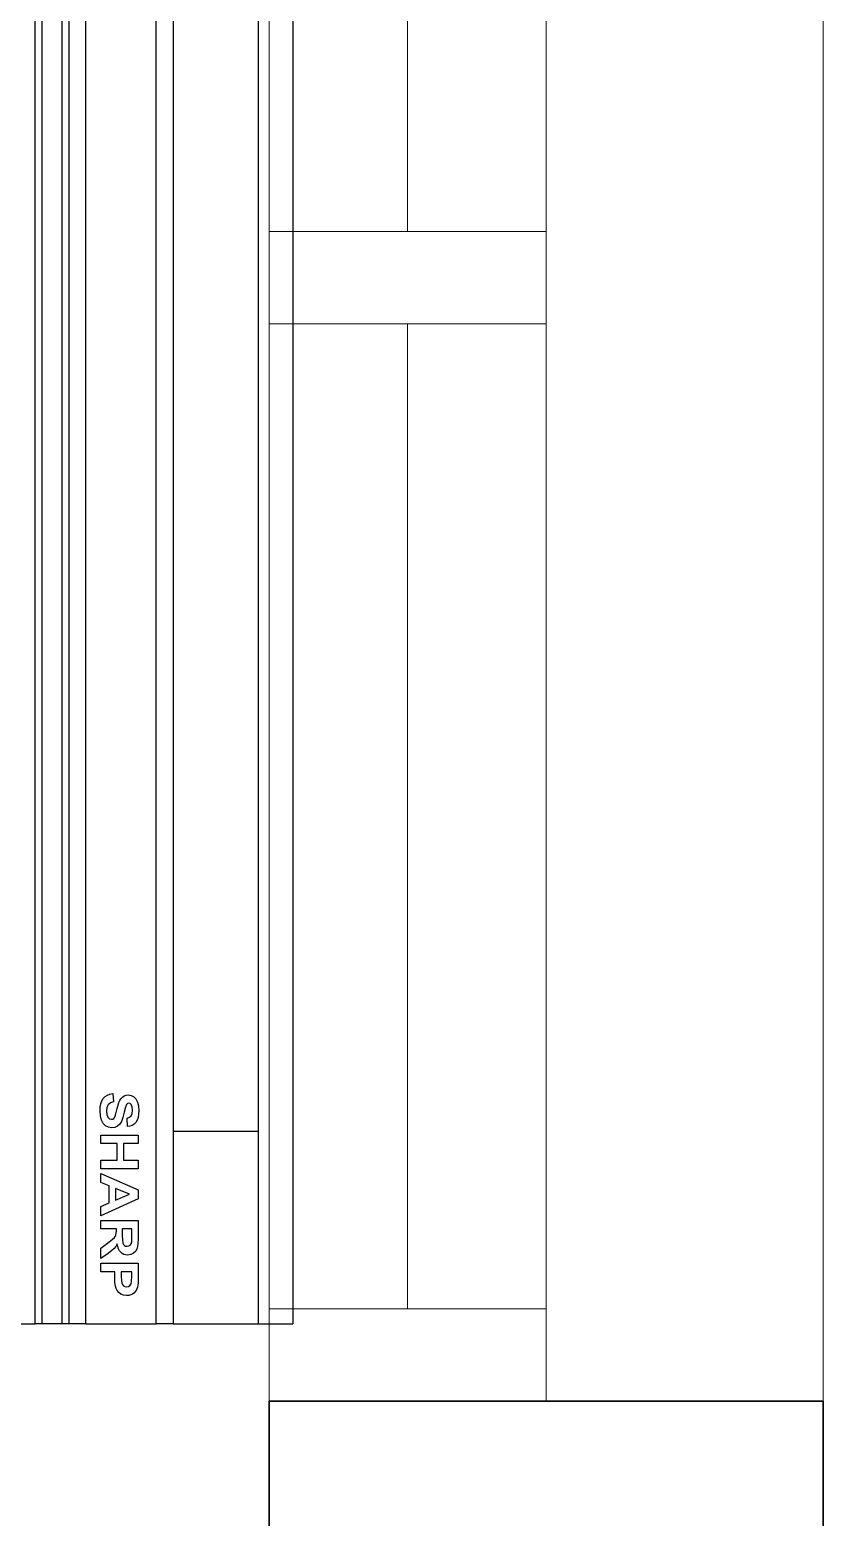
# Model space of a CAD drawing. Header units: inches. Extents: x -86493719 to 430035, y 21644 to 1519532.
# Drawn here: x 59430 to 59859, y 61903 to 62709 of the extents above; entities that cross this region are included whole.
import ezdxf

# ---------------------------------------------------------------- set-up
doc = ezdxf.new("R2010")
doc.units = ezdxf.units.IN
doc.header["$MEASUREMENT"] = 0
doc.layers.add('Edges', color=7, linetype='Continuous')
for name, color, linetype, lineweight in [('LW', 8, 'Continuous', 20), ('wall', 8, 'Continuous', 30), ('WIN', 8, 'Continuous', 18)]:
    doc.layers.add(name, color=color, linetype=linetype, lineweight=lineweight)

# ---------------------------------------------------------------- blocks, each defined once
blk = doc.blocks.new('1.0HP AIR CONDITION')
blk.add_line((305.03, 610.58), (305.03, 564.61))
at = {"layer": 'Edges'}
for p, q in [((-1478.9, 629.3), (409.01, 629.3)), ((409.01, 610.58), (409.01, 629.3)), ((-1478.9, 610.58), (409.01, 610.58)), ((409.01, 564.61), (409.01, 610.58)), ((-1478.9, 564.61), (409.01, 564.61)), ((409.01, 564.61), (409.01, 555.32)), ((409.01, 555.32), (-1478.9, 555.32)), ((409.01, 517.29), (409.01, 555.32)), ((285.15, 540.28), (285.4, 541.78)), ((285.28, 539.12), (285.15, 540.28)), ((285.4, 541.78), (286.14, 543.18)), ((286.14, 543.18), (287.35, 544.37)), ((287.35, 544.37), (289, 545.24)), ((289, 545.24), (291.06, 545.77)), ((289.76, 541.26), (289.57, 540.56)), ((289.57, 540.56), (289.74, 539.89)), ((289.74, 539.89), (290.26, 539.32)), ((290.31, 541.82), (289.76, 541.26)), ((291.67, 542.37), (290.31, 541.82)), ((291.06, 545.77), (293.51, 545.94)), ((293.46, 542.55), (291.67, 542.37)), ((295.17, 542.38), (293.46, 542.55)), ((293.51, 545.94), (295.54, 545.84)), ((296.4, 541.86), (295.17, 542.38)), ((295.54, 545.84), (297.29, 545.52)), ((297.2, 540.96), (296.4, 541.86)), ((297.67, 539.61), (297.2, 540.96)), ((297.29, 545.52), (298.78, 545)), ((302.3, 539.79), (297.67, 539.61)), ((298.78, 545), (300.01, 544.27)), ((300.01, 544.27), (300.97, 543.36)), ((300.97, 543.36), (301.67, 542.31)), ((301.67, 542.31), (302.11, 541.12)), ((302.11, 541.12), (302.3, 539.79)), ((306.86, 525.3), (306.86, 545.6)), ((306.86, 545.6), (311.49, 545.6)), ((311.49, 545.6), (311.49, 537.61)), ((320.56, 537.61), (320.56, 545.6)), ((320.56, 545.6), (325.18, 545.6)), ((325.18, 545.6), (325.18, 525.3)), ((327.64, 525.3), (336.56, 545.6)), ((338.95, 540.86), (335.86, 533.33)), ((336.56, 545.6), (341.46, 545.6)), ((342.11, 533.33), (338.95, 540.86)), ((341.46, 545.6), (350.63, 525.3)), ((353.1, 525.3), (353.1, 545.6)), ((353.1, 545.6), (362.84, 545.6)), ((361.34, 542.16), (357.73, 542.16)), ((357.73, 542.16), (357.73, 537.01)), ((364.72, 542.09), (361.34, 542.16)), ((362.84, 545.6), (366.01, 545.46)), ((365.71, 541.81), (364.72, 542.09)), ((366.46, 541.3), (365.71, 541.81)), ((366.01, 545.46), (368.18, 545.05)), ((366.92, 540.57), (366.46, 541.3)), ((367.08, 539.64), (366.92, 540.57)), ((366.96, 538.8), (367.08, 539.64)), ((368.18, 545.05), (369.68, 544.29)), ((369.68, 544.29), (370.84, 543.1)), ((370.84, 543.1), (371.59, 541.6)), ((371.59, 541.6), (371.84, 539.9)), ((371.84, 539.9), (371.75, 538.81)), ((376.21, 525.3), (376.21, 545.6)), ((376.21, 545.6), (383.63, 545.6)), ((380.83, 542.16), (380.83, 536.4)), ((383.07, 542.16), (380.83, 542.16)), ((386.4, 542.02), (383.07, 542.16)), ((383.63, 545.6), (387.12, 545.52)), ((387.43, 541.71), (386.4, 542.02)), ((387.12, 545.52), (389.13, 545.29)), ((388.26, 541.12), (387.43, 541.71)), ((388.81, 540.31), (388.26, 541.12)), ((388.99, 539.3), (388.81, 540.31)), ((389.13, 545.29), (390.94, 544.57)), ((390.94, 544.57), (392.43, 543.3)), ((392.43, 543.3), (393.01, 542.48)), ((393.01, 542.48), (393.43, 541.55)), ((393.43, 541.55), (393.68, 540.51)), ((393.68, 540.51), (393.76, 539.35)), ((284.32, 531.9), (288.82, 532.29)), ((284.66, 530.3), (284.32, 531.9)), ((285.68, 538.05), (285.28, 539.12)), ((286.34, 537.08), (285.68, 538.05)), ((287.26, 536.19), (286.34, 537.08)), ((288.15, 535.62), (287.26, 536.19)), ((289.31, 535.1), (288.15, 535.62)), ((288.82, 532.29), (289.44, 530.55)), ((292.48, 534.19), (289.31, 535.1)), ((290.26, 539.32), (291.76, 538.66)), ((291.76, 538.66), (294.51, 537.97)), ((296.18, 533.3), (292.48, 534.19)), ((294.51, 537.97), (297.45, 537.25)), ((297.19, 532.89), (296.18, 533.3)), ((297.85, 532.42), (297.19, 532.89)), ((297.45, 537.25), (299.51, 536.51)), ((298.21, 531.86), (297.85, 532.42)), ((298.33, 531.19), (298.21, 531.86)), ((299.51, 536.51), (300.95, 535.61)), ((300.95, 535.61), (302.04, 534.44)), ((302.04, 534.44), (302.72, 532.98)), ((302.72, 532.98), (302.95, 531.21)), ((311.49, 537.61), (320.56, 537.61)), ((320.56, 534.17), (311.49, 534.17)), ((311.49, 534.17), (311.49, 525.3)), ((320.56, 525.3), (320.56, 534.17)), ((335.86, 533.33), (342.11, 533.33)), ((357.73, 537.01), (361.15, 537.01)), ((358.67, 533.77), (357.73, 533.77)), ((357.73, 533.77), (357.73, 525.3)), ((360.05, 533.71), (358.67, 533.77)), ((361, 533.54), (360.05, 533.71)), ((361.71, 533.22), (361, 533.54)), ((361.15, 537.01), (363.86, 537.07)), ((362.39, 532.7), (361.71, 533.22)), ((364.83, 529.71), (362.39, 532.7)), ((363.86, 537.07), (365.31, 537.26)), ((365.31, 537.26), (366.05, 537.6)), ((367.21, 534.52), (365.79, 534.26)), ((365.79, 534.26), (367.16, 533.44)), ((366.05, 537.6), (366.61, 538.12)), ((366.61, 538.12), (366.96, 538.8)), ((367.16, 533.44), (368.27, 532.55)), ((368.44, 534.92), (367.21, 534.52)), ((368.27, 532.55), (369.42, 531.26)), ((369.48, 535.46), (368.44, 534.92)), ((370.33, 536.13), (369.48, 535.46)), ((370.99, 536.93), (370.33, 536.13)), ((371.47, 537.82), (370.99, 536.93)), ((371.75, 538.81), (371.47, 537.82)), ((380.83, 536.4), (383.37, 536.4)), ((383.85, 532.95), (380.83, 532.95)), ((380.83, 532.95), (380.83, 525.3)), ((383.37, 536.4), (385.65, 536.48)), ((386.62, 533.03), (383.85, 532.95)), ((385.65, 536.48), (387.02, 536.72)), ((388.65, 533.24), (386.62, 533.03)), ((387.02, 536.72), (387.85, 537.13)), ((387.85, 537.13), (388.47, 537.72)), ((388.47, 537.72), (388.86, 538.45)), ((389.86, 533.6), (388.65, 533.24)), ((388.86, 538.45), (388.99, 539.3)), ((391.05, 534.21), (389.86, 533.6)), ((392.13, 535.07), (391.05, 534.21)), ((392.99, 536.21), (392.13, 535.07)), ((393.57, 537.63), (392.99, 536.21)), ((393.76, 539.35), (393.57, 537.63)), ((285.24, 528.9), (284.66, 530.3)), ((286.05, 527.71), (285.24, 528.9)), ((287.1, 526.72), (286.05, 527.71)), ((288.39, 525.94), (287.1, 526.72)), ((289.94, 525.38), (288.39, 525.94)), ((289.44, 530.55), (290.47, 529.34)), ((291.73, 525.05), (289.94, 525.38)), ((290.47, 529.34), (291.93, 528.63)), ((293.78, 524.94), (291.73, 525.05)), ((291.93, 528.63), (293.82, 528.4)), ((296.52, 525.12), (293.78, 524.94)), ((293.82, 528.4), (295.78, 528.61)), ((295.78, 528.61), (297.19, 529.24)), ((298.76, 525.68), (296.52, 525.12)), ((297.19, 529.24), (298.04, 530.14)), ((298.04, 530.14), (298.33, 531.19)), ((300.54, 526.61), (298.76, 525.68)), ((301.86, 527.94), (300.54, 526.61)), ((302.68, 529.52), (301.86, 527.94)), ((302.95, 531.21), (302.68, 529.52)), ((311.49, 525.3), (306.86, 525.3)), ((325.18, 525.3), (320.56, 525.3)), ((332.55, 525.3), (327.64, 525.3)), ((334.44, 529.91), (332.55, 525.3)), ((343.6, 529.91), (334.44, 529.91)), ((345.6, 525.3), (343.6, 529.91)), ((350.63, 525.3), (345.6, 525.3)), ((357.73, 525.3), (353.1, 525.3)), ((368.17, 525.3), (364.83, 529.71)), ((373.7, 525.3), (368.17, 525.3)), ((369.42, 531.26), (370.91, 529.26)), ((370.91, 529.26), (373.7, 525.3)), ((380.83, 525.3), (376.21, 525.3)), ((409.01, 517.29), (-1478.9, 517.29)), ((409.01, 517.29), (409.01, 508.18)), ((409.01, 508.18), (-1478.9, 508.18)), ((409.01, 508.18), (409.01, 504.48)), ((409.01, 504.48), (-1478.9, 504.48)), ((409.01, 504.48), (409.01, 493.67)), ((409.01, 493.67), (-1478.9, 493.67)), ((409.01, 493.67), (409.01, 489.83)), ((409.01, 489.83), (-1478.9, 489.83)), ((409.01, 480.01), (409.01, 489.83))]:
    blk.add_line(p, q, dxfattribs=at)

msp = doc.modelspace()

# ---------------------------------------------------------------- linework, layer by layer
at = {"layer": 'LW'}
msp.add_line((59859.33, 63766.13), (59859.33, 61966.13), dxfattribs=at)
at = {"layer": 'wall'}
msp.add_line((59559.33, 61966.13), (59559.33, 61378.63), dxfattribs=at)
msp.add_lwpolyline([(59559.33, 61966.13), (59559.33, 61816.13), (59859.33, 61816.13), (59859.33, 61966.13)], close=True, dxfattribs=at)
at = {"layer": 'WIN'}
for p, q in [((59559.33, 61966.13), (59559.33, 63766.13)), ((59709.33, 61991.13), (59709.33, 63741.13)), ((59634.33, 63132.8), (59634.33, 62599.46)), ((59634.33, 62549.46), (59634.33, 62016.13))]:
    msp.add_line(p, q, dxfattribs=at)
for points in [[(59709.33, 62599.46), (59709.33, 62549.46), (59559.33, 62549.46), (59559.33, 62599.46)], [(59709.33, 62016.13), (59709.33, 61966.13), (59559.33, 61966.13), (59559.33, 62016.13)]]:
    msp.add_lwpolyline(points, close=True, dxfattribs=at)

# ---------------------------------------------------------------- block references
at = {"rotation": 269.9999179818268}
msp.add_blockref('1.0HP AIR CONDITION', (58942.84, 62417.15), dxfattribs=at)

doc.saveas('drawing.dxf')
